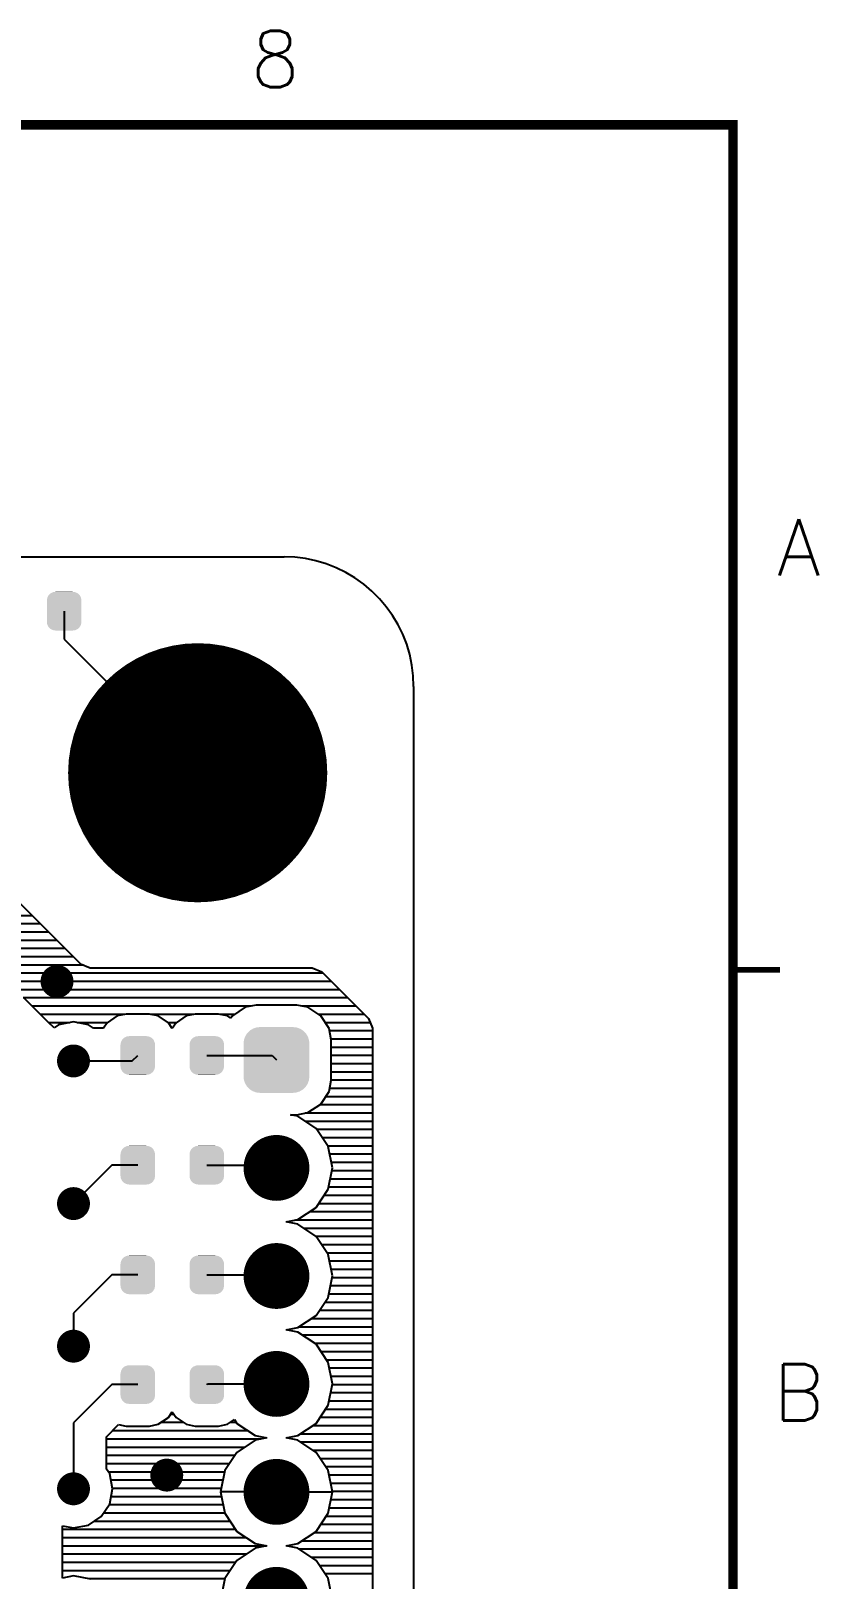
# Model space of a CAD drawing. Extents: x 295 to 953, y 10 to 290.
# Drawn here: x 844.6 to 886.5, y 207.6 to 290 of the extents above; entities that cross this region are included whole.
import ezdxf
from ezdxf.enums import TextEntityAlignment as Align

# ---------------------------------------------------------------- set-up
doc = ezdxf.new("R2010")
doc.units = 0
doc.header["$LTSCALE"] = 5
doc.header["$MEASUREMENT"] = 0
doc.layers.get('0').update_dxf_attribs({"linetype": 'CONTINUOUS', "lineweight": 25})
for name, color, linetype in [('DV-PEI-A6_BOT', 7, 'CONTINUOUS'), ('문자', 4, 'CONTINUOUS'), ('테두리', 3, 'CONTINUOUS')]:
    doc.layers.add(name, color=color, linetype=linetype)
doc.styles.get("Standard").update_dxf_attribs({"font": 'simplex.shx'})

# ---------------------------------------------------------------- blocks, each defined once
blk = doc.blocks.new('C')
at = {"layer": '테두리'}
blk.add_line((405, 285), (405, 15), dxfattribs=at)
for points, const_width in [([(15, 285), (15, 15), (405, 15), (405, 285), (15, 285)], 0.5), ([(407.5, 240), (405, 240)], 0.3)]:
    blk.add_lwpolyline(points, dxfattribs=dict(at, const_width=const_width))
at = {"layer": '문자'}
for s, p in [('8', (380.625, 288.5)), ('A', (408.5, 262.5)), ('B', (408.5, 217.5))]:
    blk.add_text(s, height=3, dxfattribs=at).set_placement(p, align=Align.MIDDLE)

msp = doc.modelspace()

# ---------------------------------------------------------------- linework, layer by layer
for points, const_width in [([(856.927, 250.497, -1), (850.027, 250.497, -1)], 6.899), ([(846.426, 239.385, -1), (845.549, 239.385, -1)], 0.876), ([(847.302, 235.15, -1), (846.426, 235.15, -1)], 0.876), ([(858.548, 229.454, -1), (856.795, 229.454, -1)], 1.753), ([(847.302, 227.555, -1), (846.426, 227.555, -1)], 0.876), ([(858.548, 223.699, -1), (856.795, 223.699, -1)], 1.753), ([(847.302, 219.961, -1), (846.426, 219.961, -1)], 0.876), ([(858.548, 217.951, -1), (856.795, 217.951, -1)], 1.753), ([(852.268, 213.096, -1), (851.391, 213.096, -1)], 0.876), ([(858.548, 212.202, -1), (856.795, 212.202, -1)], 1.753), ([(847.302, 212.366, -1), (846.426, 212.366, -1)], 0.876), ([(858.548, 206.454, -1), (856.795, 206.454, -1)], 1.753)]:
    msp.add_lwpolyline(points, format="xyb", close=True, dxfattribs=dict(const_width=const_width))
for points in [[(847.287, 259.677), (847.268, 259.806), (845.447, 259.677), (845.469, 259.806)], [(847.268, 259.806), (847.26, 259.821), (845.469, 259.806), (845.471, 259.821)], [(847.26, 259.821), (847.204, 259.937), (845.471, 259.821), (845.533, 259.937)], [(847.204, 259.937), (847.191, 259.95), (845.533, 259.937), (845.54, 259.95)], [(847.191, 259.95), (847.102, 260.042), (845.54, 259.95), (845.635, 260.042)], [(847.102, 260.042), (847.084, 260.051), (845.635, 260.042), (845.645, 260.051)], [(847.084, 260.051), (846.973, 260.109), (845.645, 260.051), (845.767, 260.109)], [(846.973, 260.109), (846.943, 260.114), (845.767, 260.109), (845.777, 260.114)], [(846.943, 260.114), (846.829, 260.132), (845.777, 260.114), (845.906, 260.132)], [(846.829, 260.132), (846.829, 260.136), (845.906, 260.132), (845.906, 260.136)], [(847.287, 259.675), (847.287, 259.677), (845.447, 259.675), (845.447, 259.677)], [(847.287, 258.529), (847.287, 259.675), (845.447, 258.529), (845.447, 259.675)], [(847.287, 258.527), (847.287, 258.529), (845.447, 258.527), (845.447, 258.529)], [(847.265, 258.398), (847.287, 258.527), (845.467, 258.398), (845.447, 258.527)], [(847.263, 258.383), (847.265, 258.398), (845.474, 258.383), (845.467, 258.398)], [(847.201, 258.267), (847.263, 258.383), (845.53, 258.267), (845.474, 258.383)], [(847.194, 258.254), (847.201, 258.267), (845.543, 258.254), (845.53, 258.267)], [(847.099, 258.162), (847.194, 258.254), (845.632, 258.162), (845.543, 258.254)], [(847.089, 258.153), (847.099, 258.162), (845.65, 258.153), (845.632, 258.162)], [(846.967, 258.095), (847.089, 258.153), (845.762, 258.095), (845.65, 258.153)], [(846.957, 258.09), (846.967, 258.095), (845.792, 258.09), (845.762, 258.095)], [(846.829, 258.072), (846.957, 258.09), (845.906, 258.072), (845.792, 258.09)], [(846.829, 258.068), (846.829, 258.072), (845.906, 258.068), (845.906, 258.072)], [(859.328, 236.469), (859.247, 236.607), (856.011, 236.469), (856.1, 236.607)], [(859.247, 236.607), (859.217, 236.639), (856.1, 236.607), (856.121, 236.639)], [(859.217, 236.639), (859.108, 236.753), (856.121, 236.639), (856.241, 236.753)], [(859.108, 236.753), (859.069, 236.778), (856.241, 236.753), (856.267, 236.778)], [(859.069, 236.778), (858.938, 236.863), (856.267, 236.778), (856.412, 236.863)], [(858.938, 236.863), (858.89, 236.88), (856.412, 236.863), (856.441, 236.88)], [(858.89, 236.88), (858.748, 236.932), (856.441, 236.88), (856.607, 236.932)], [(858.748, 236.932), (858.676, 236.94), (856.607, 236.932), (856.634, 236.94)], [(858.676, 236.94), (858.548, 236.955), (856.634, 236.94), (856.795, 236.955)], [(851.207, 236.017), (851.188, 236.146), (849.367, 236.017), (849.389, 236.146)], [(851.207, 236.014), (851.207, 236.017), (849.367, 236.014), (849.367, 236.017)], [(851.207, 234.869), (851.207, 236.014), (849.367, 234.869), (849.367, 236.014)], [(851.188, 236.146), (851.18, 236.161), (849.389, 236.146), (849.391, 236.161)], [(851.18, 236.161), (851.124, 236.277), (849.391, 236.161), (849.453, 236.277)], [(851.124, 236.277), (851.111, 236.29), (849.453, 236.277), (849.46, 236.29)], [(851.111, 236.29), (851.022, 236.382), (849.46, 236.29), (849.555, 236.382)], [(851.022, 236.382), (851.004, 236.391), (849.555, 236.382), (849.565, 236.391)], [(851.004, 236.391), (850.893, 236.449), (849.565, 236.391), (849.687, 236.449)], [(850.893, 236.449), (850.863, 236.454), (849.687, 236.449), (849.697, 236.454)], [(850.863, 236.454), (850.749, 236.472), (849.697, 236.454), (849.826, 236.472)], [(850.749, 236.472), (850.749, 236.476), (849.826, 236.472), (849.826, 236.476)], [(854.882, 236.017), (854.862, 236.146), (853.042, 236.017), (853.063, 236.146)], [(854.882, 236.014), (854.882, 236.017), (853.042, 236.014), (853.042, 236.017)], [(854.882, 234.869), (854.882, 236.014), (853.042, 234.869), (853.042, 236.014)], [(854.862, 236.146), (854.855, 236.161), (853.063, 236.146), (853.066, 236.161)], [(854.855, 236.161), (854.799, 236.277), (853.066, 236.161), (853.127, 236.277)], [(854.799, 236.277), (854.786, 236.29), (853.127, 236.277), (853.134, 236.29)], [(854.786, 236.29), (854.697, 236.382), (853.134, 236.29), (853.23, 236.382)], [(854.697, 236.382), (854.679, 236.391), (853.23, 236.382), (853.24, 236.391)], [(854.679, 236.391), (854.567, 236.449), (853.24, 236.391), (853.362, 236.449)], [(854.567, 236.449), (854.537, 236.454), (853.362, 236.449), (853.372, 236.454)], [(854.537, 236.454), (854.423, 236.472), (853.372, 236.454), (853.5, 236.472)], [(854.423, 236.472), (854.423, 236.476), (853.5, 236.472), (853.5, 236.476)], [(859.424, 236.079), (859.409, 236.239), (855.919, 236.079), (855.937, 236.239)], [(859.424, 234.326), (859.424, 236.079), (855.919, 234.326), (855.919, 236.079)], [(859.409, 236.239), (859.397, 236.279), (855.937, 236.239), (855.942, 236.279)], [(859.397, 236.279), (859.349, 236.432), (855.942, 236.279), (855.997, 236.432)], [(859.349, 236.432), (859.328, 236.469), (855.997, 236.432), (856.011, 236.469)], [(851.207, 234.866), (851.207, 234.869), (849.367, 234.866), (849.367, 234.869)], [(851.185, 234.738), (851.207, 234.866), (849.386, 234.738), (849.367, 234.866)], [(851.183, 234.723), (851.185, 234.738), (849.394, 234.723), (849.386, 234.738)], [(851.121, 234.607), (851.183, 234.723), (849.45, 234.607), (849.394, 234.723)], [(851.114, 234.594), (851.121, 234.607), (849.463, 234.594), (849.45, 234.607)], [(851.019, 234.502), (851.114, 234.594), (849.552, 234.502), (849.463, 234.594)], [(851.009, 234.493), (851.019, 234.502), (849.57, 234.493), (849.552, 234.502)], [(850.887, 234.435), (851.009, 234.493), (849.682, 234.435), (849.57, 234.493)], [(850.877, 234.43), (850.887, 234.435), (849.712, 234.43), (849.682, 234.435)], [(850.749, 234.412), (850.877, 234.43), (849.826, 234.412), (849.712, 234.43)], [(850.749, 234.408), (850.749, 234.412), (849.826, 234.408), (849.826, 234.412)], [(854.882, 234.866), (854.882, 234.869), (853.042, 234.866), (853.042, 234.869)], [(854.86, 234.738), (854.882, 234.866), (853.061, 234.738), (853.042, 234.866)], [(854.857, 234.723), (854.86, 234.738), (853.069, 234.723), (853.061, 234.738)], [(854.796, 234.607), (854.857, 234.723), (853.125, 234.607), (853.069, 234.723)], [(854.789, 234.594), (854.796, 234.607), (853.138, 234.594), (853.125, 234.607)], [(854.693, 234.502), (854.789, 234.594), (853.227, 234.502), (853.138, 234.594)], [(854.684, 234.493), (854.693, 234.502), (853.245, 234.493), (853.227, 234.502)], [(854.562, 234.435), (854.684, 234.493), (853.356, 234.435), (853.245, 234.493)], [(854.552, 234.43), (854.562, 234.435), (853.386, 234.43), (853.356, 234.435)], [(854.423, 234.412), (854.552, 234.43), (853.5, 234.412), (853.386, 234.43)], [(854.423, 234.408), (854.423, 234.412), (853.5, 234.408), (853.5, 234.412)], [(859.405, 234.165), (859.424, 234.326), (855.934, 234.165), (855.919, 234.326)], [(859.401, 234.125), (859.405, 234.165), (855.946, 234.125), (855.934, 234.165)], [(859.345, 233.972), (859.401, 234.125), (855.993, 233.972), (855.946, 234.125)], [(859.332, 233.935), (859.345, 233.972), (856.015, 233.935), (855.993, 233.972)], [(859.243, 233.798), (859.332, 233.935), (856.096, 233.798), (856.015, 233.935)], [(859.222, 233.766), (859.243, 233.798), (856.126, 233.766), (856.096, 233.798)], [(859.102, 233.652), (859.222, 233.766), (856.235, 233.652), (856.126, 233.766)], [(859.076, 233.627), (859.102, 233.652), (856.274, 233.627), (856.235, 233.652)], [(858.931, 233.542), (859.076, 233.627), (856.404, 233.542), (856.274, 233.627)], [(858.901, 233.524), (858.931, 233.542), (856.453, 233.524), (856.404, 233.542)], [(858.736, 233.473), (858.901, 233.524), (856.594, 233.473), (856.453, 233.524)], [(858.708, 233.465), (858.736, 233.473), (856.667, 233.465), (856.594, 233.473)], [(858.548, 233.45), (858.708, 233.465), (856.795, 233.45), (856.667, 233.465)], [(851.207, 230.175), (851.188, 230.304), (849.367, 230.175), (849.389, 230.304)], [(851.207, 230.172), (851.207, 230.175), (849.367, 230.172), (849.367, 230.175)], [(851.207, 229.027), (851.207, 230.172), (849.367, 229.027), (849.367, 230.172)], [(851.188, 230.304), (851.18, 230.319), (849.389, 230.304), (849.391, 230.319)], [(851.18, 230.319), (851.124, 230.435), (849.391, 230.319), (849.453, 230.435)], [(851.124, 230.435), (851.111, 230.448), (849.453, 230.435), (849.46, 230.448)], [(851.111, 230.448), (851.022, 230.54), (849.46, 230.448), (849.555, 230.54)], [(851.022, 230.54), (851.004, 230.549), (849.555, 230.54), (849.565, 230.549)], [(851.004, 230.549), (850.893, 230.607), (849.565, 230.549), (849.687, 230.607)], [(850.893, 230.607), (850.863, 230.612), (849.687, 230.607), (849.697, 230.612)], [(850.863, 230.612), (850.749, 230.63), (849.697, 230.612), (849.826, 230.63)], [(850.749, 230.63), (850.749, 230.634), (849.826, 230.63), (849.826, 230.634)], [(854.882, 230.175), (854.862, 230.304), (853.042, 230.175), (853.063, 230.304)], [(854.882, 230.172), (854.882, 230.175), (853.042, 230.172), (853.042, 230.175)], [(854.882, 229.027), (854.882, 230.172), (853.042, 229.027), (853.042, 230.172)], [(854.862, 230.304), (854.855, 230.319), (853.063, 230.304), (853.066, 230.319)], [(854.855, 230.319), (854.799, 230.435), (853.066, 230.319), (853.127, 230.435)], [(854.799, 230.435), (854.786, 230.448), (853.127, 230.435), (853.134, 230.448)], [(854.786, 230.448), (854.697, 230.54), (853.134, 230.448), (853.23, 230.54)], [(854.697, 230.54), (854.679, 230.549), (853.23, 230.54), (853.24, 230.549)], [(854.679, 230.549), (854.567, 230.607), (853.24, 230.549), (853.362, 230.607)], [(854.567, 230.607), (854.537, 230.612), (853.362, 230.607), (853.372, 230.612)], [(854.537, 230.612), (854.423, 230.63), (853.372, 230.612), (853.5, 230.63)], [(854.423, 230.63), (854.423, 230.634), (853.5, 230.63), (853.5, 230.634)], [(851.207, 229.024), (851.207, 229.027), (849.367, 229.024), (849.367, 229.027)], [(851.185, 228.896), (851.207, 229.024), (849.386, 228.896), (849.367, 229.024)], [(851.183, 228.881), (851.185, 228.896), (849.394, 228.881), (849.386, 228.896)], [(851.121, 228.765), (851.183, 228.881), (849.45, 228.765), (849.394, 228.881)], [(851.114, 228.752), (851.121, 228.765), (849.463, 228.752), (849.45, 228.765)], [(851.019, 228.66), (851.114, 228.752), (849.552, 228.66), (849.463, 228.752)], [(851.009, 228.651), (851.019, 228.66), (849.57, 228.651), (849.552, 228.66)], [(850.887, 228.593), (851.009, 228.651), (849.682, 228.593), (849.57, 228.651)], [(850.877, 228.588), (850.887, 228.593), (849.712, 228.588), (849.682, 228.593)], [(850.749, 228.57), (850.877, 228.588), (849.826, 228.57), (849.712, 228.588)], [(850.749, 228.566), (850.749, 228.57), (849.826, 228.566), (849.826, 228.57)], [(854.882, 229.024), (854.882, 229.027), (853.042, 229.024), (853.042, 229.027)], [(854.86, 228.896), (854.882, 229.024), (853.061, 228.896), (853.042, 229.024)], [(854.857, 228.881), (854.86, 228.896), (853.069, 228.881), (853.061, 228.896)], [(854.796, 228.765), (854.857, 228.881), (853.125, 228.765), (853.069, 228.881)], [(854.789, 228.752), (854.796, 228.765), (853.138, 228.752), (853.125, 228.765)], [(854.693, 228.66), (854.789, 228.752), (853.227, 228.66), (853.138, 228.752)], [(854.684, 228.651), (854.693, 228.66), (853.245, 228.651), (853.227, 228.66)], [(854.562, 228.593), (854.684, 228.651), (853.356, 228.593), (853.245, 228.651)], [(854.552, 228.588), (854.562, 228.593), (853.386, 228.588), (853.356, 228.593)], [(854.423, 228.57), (854.552, 228.588), (853.5, 228.57), (853.386, 228.588)], [(854.423, 228.566), (854.423, 228.57), (853.5, 228.566), (853.5, 228.57)], [(851.207, 224.333), (851.188, 224.462), (849.367, 224.333), (849.389, 224.462)], [(851.207, 224.33), (851.207, 224.333), (849.367, 224.33), (849.367, 224.333)], [(851.207, 223.185), (851.207, 224.33), (849.367, 223.185), (849.367, 224.33)], [(851.188, 224.462), (851.18, 224.477), (849.389, 224.462), (849.391, 224.477)], [(851.18, 224.477), (851.124, 224.593), (849.391, 224.477), (849.453, 224.593)], [(851.124, 224.593), (851.111, 224.606), (849.453, 224.593), (849.46, 224.606)], [(851.111, 224.606), (851.022, 224.698), (849.46, 224.606), (849.555, 224.698)], [(851.022, 224.698), (851.004, 224.707), (849.555, 224.698), (849.565, 224.707)], [(851.004, 224.707), (850.893, 224.765), (849.565, 224.707), (849.687, 224.765)], [(850.893, 224.765), (850.863, 224.77), (849.687, 224.765), (849.697, 224.77)], [(850.863, 224.77), (850.749, 224.788), (849.697, 224.77), (849.826, 224.788)], [(850.749, 224.788), (850.749, 224.792), (849.826, 224.788), (849.826, 224.792)], [(854.882, 224.333), (854.862, 224.462), (853.042, 224.333), (853.063, 224.462)], [(854.882, 224.33), (854.882, 224.333), (853.042, 224.33), (853.042, 224.333)], [(854.882, 223.185), (854.882, 224.33), (853.042, 223.185), (853.042, 224.33)], [(854.862, 224.462), (854.855, 224.477), (853.063, 224.462), (853.066, 224.477)], [(854.855, 224.477), (854.799, 224.593), (853.066, 224.477), (853.127, 224.593)], [(854.799, 224.593), (854.786, 224.606), (853.127, 224.593), (853.134, 224.606)], [(854.786, 224.606), (854.697, 224.698), (853.134, 224.606), (853.23, 224.698)], [(854.697, 224.698), (854.679, 224.707), (853.23, 224.698), (853.24, 224.707)], [(854.679, 224.707), (854.567, 224.765), (853.24, 224.707), (853.362, 224.765)], [(854.567, 224.765), (854.537, 224.77), (853.362, 224.765), (853.372, 224.77)], [(854.537, 224.77), (854.423, 224.788), (853.372, 224.77), (853.5, 224.788)], [(854.423, 224.788), (854.423, 224.792), (853.5, 224.788), (853.5, 224.792)], [(851.207, 223.182), (851.207, 223.185), (849.367, 223.182), (849.367, 223.185)], [(851.185, 223.054), (851.207, 223.182), (849.386, 223.054), (849.367, 223.182)], [(851.183, 223.039), (851.185, 223.054), (849.394, 223.039), (849.386, 223.054)], [(851.121, 222.923), (851.183, 223.039), (849.45, 222.923), (849.394, 223.039)], [(851.114, 222.91), (851.121, 222.923), (849.463, 222.91), (849.45, 222.923)], [(851.019, 222.818), (851.114, 222.91), (849.552, 222.818), (849.463, 222.91)], [(851.009, 222.809), (851.019, 222.818), (849.57, 222.809), (849.552, 222.818)], [(850.887, 222.751), (851.009, 222.809), (849.682, 222.751), (849.57, 222.809)], [(850.877, 222.746), (850.887, 222.751), (849.712, 222.746), (849.682, 222.751)], [(850.749, 222.728), (850.877, 222.746), (849.826, 222.728), (849.712, 222.746)], [(850.749, 222.724), (850.749, 222.728), (849.826, 222.724), (849.826, 222.728)], [(854.882, 223.182), (854.882, 223.185), (853.042, 223.182), (853.042, 223.185)], [(854.86, 223.054), (854.882, 223.182), (853.061, 223.054), (853.042, 223.182)], [(854.857, 223.039), (854.86, 223.054), (853.069, 223.039), (853.061, 223.054)], [(854.796, 222.923), (854.857, 223.039), (853.125, 222.923), (853.069, 223.039)], [(854.789, 222.91), (854.796, 222.923), (853.138, 222.91), (853.125, 222.923)], [(854.693, 222.818), (854.789, 222.91), (853.227, 222.818), (853.138, 222.91)], [(854.684, 222.809), (854.693, 222.818), (853.245, 222.809), (853.227, 222.818)], [(854.562, 222.751), (854.684, 222.809), (853.356, 222.751), (853.245, 222.809)], [(854.552, 222.746), (854.562, 222.751), (853.386, 222.746), (853.356, 222.751)], [(854.423, 222.728), (854.552, 222.746), (853.5, 222.728), (853.386, 222.746)], [(854.423, 222.724), (854.423, 222.728), (853.5, 222.724), (853.5, 222.728)], [(851.207, 218.491), (851.188, 218.62), (849.367, 218.491), (849.389, 218.62)], [(851.207, 218.488), (851.207, 218.491), (849.367, 218.488), (849.367, 218.491)], [(851.207, 217.343), (851.207, 218.488), (849.367, 217.343), (849.367, 218.488)], [(851.188, 218.62), (851.18, 218.635), (849.389, 218.62), (849.391, 218.635)], [(851.18, 218.635), (851.124, 218.751), (849.391, 218.635), (849.453, 218.751)], [(851.124, 218.751), (851.111, 218.764), (849.453, 218.751), (849.46, 218.764)], [(851.111, 218.764), (851.022, 218.856), (849.46, 218.764), (849.555, 218.856)], [(851.022, 218.856), (851.004, 218.865), (849.555, 218.856), (849.565, 218.865)], [(851.004, 218.865), (850.893, 218.923), (849.565, 218.865), (849.687, 218.923)], [(850.893, 218.923), (850.863, 218.928), (849.687, 218.923), (849.697, 218.928)], [(850.863, 218.928), (850.749, 218.946), (849.697, 218.928), (849.826, 218.946)], [(850.749, 218.946), (850.749, 218.95), (849.826, 218.946), (849.826, 218.95)], [(854.882, 218.491), (854.862, 218.62), (853.042, 218.491), (853.063, 218.62)], [(854.882, 218.488), (854.882, 218.491), (853.042, 218.488), (853.042, 218.491)], [(854.882, 217.343), (854.882, 218.488), (853.042, 217.343), (853.042, 218.488)], [(854.862, 218.62), (854.855, 218.635), (853.063, 218.62), (853.066, 218.635)], [(854.855, 218.635), (854.799, 218.751), (853.066, 218.635), (853.127, 218.751)], [(854.799, 218.751), (854.786, 218.764), (853.127, 218.751), (853.134, 218.764)], [(854.786, 218.764), (854.697, 218.856), (853.134, 218.764), (853.23, 218.856)], [(854.697, 218.856), (854.679, 218.865), (853.23, 218.856), (853.24, 218.865)], [(854.679, 218.865), (854.567, 218.923), (853.24, 218.865), (853.362, 218.923)], [(854.567, 218.923), (854.537, 218.928), (853.362, 218.923), (853.372, 218.928)], [(854.537, 218.928), (854.423, 218.946), (853.372, 218.928), (853.5, 218.946)], [(854.423, 218.946), (854.423, 218.95), (853.5, 218.946), (853.5, 218.95)], [(851.207, 217.34), (851.207, 217.343), (849.367, 217.34), (849.367, 217.343)], [(851.185, 217.212), (851.207, 217.34), (849.386, 217.212), (849.367, 217.34)], [(851.183, 217.197), (851.185, 217.212), (849.394, 217.197), (849.386, 217.212)], [(851.121, 217.081), (851.183, 217.197), (849.45, 217.081), (849.394, 217.197)], [(851.114, 217.068), (851.121, 217.081), (849.463, 217.068), (849.45, 217.081)], [(851.019, 216.976), (851.114, 217.068), (849.552, 216.976), (849.463, 217.068)], [(851.009, 216.967), (851.019, 216.976), (849.57, 216.967), (849.552, 216.976)], [(850.887, 216.909), (851.009, 216.967), (849.682, 216.909), (849.57, 216.967)], [(850.877, 216.904), (850.887, 216.909), (849.712, 216.904), (849.682, 216.909)], [(850.749, 216.886), (850.877, 216.904), (849.826, 216.886), (849.712, 216.904)], [(850.749, 216.882), (850.749, 216.886), (849.826, 216.882), (849.826, 216.886)], [(854.882, 217.34), (854.882, 217.343), (853.042, 217.34), (853.042, 217.343)], [(854.86, 217.212), (854.882, 217.34), (853.061, 217.212), (853.042, 217.34)], [(854.857, 217.197), (854.86, 217.212), (853.069, 217.197), (853.061, 217.212)], [(854.796, 217.081), (854.857, 217.197), (853.125, 217.081), (853.069, 217.197)], [(854.789, 217.068), (854.796, 217.081), (853.138, 217.068), (853.125, 217.081)], [(854.693, 216.976), (854.789, 217.068), (853.227, 216.976), (853.138, 217.068)], [(854.684, 216.967), (854.693, 216.976), (853.245, 216.967), (853.227, 216.976)], [(854.562, 216.909), (854.684, 216.967), (853.356, 216.909), (853.245, 216.967)], [(854.552, 216.904), (854.562, 216.909), (853.386, 216.904), (853.356, 216.909)], [(854.423, 216.886), (854.552, 216.904), (853.5, 216.886), (853.386, 216.904)], [(854.423, 216.882), (854.423, 216.886), (853.5, 216.882), (853.5, 216.886)]]:
    msp.add_solid(points)
at = {"layer": 'DV-PEI-A6_BOT'}
for p, q in [((515.377, 262), (858.075, 262)), ((858.647, 261.976), (858.075, 262)), ((859.214, 261.9), (858.647, 261.976)), ((859.769, 261.783), (859.214, 261.9)), ((860.318, 261.626), (859.769, 261.783)), ((860.849, 261.415), (860.318, 261.626)), ((861.364, 261.164), (860.849, 261.415)), ((861.848, 260.872), (861.364, 261.164)), ((862.316, 260.545), (861.848, 260.872)), ((862.748, 260.171), (862.316, 260.545)), ((863.151, 259.768), (862.748, 260.171)), ((863.519, 259.336), (863.151, 259.768)), ((846.367, 259.102), (846.367, 257.606)), ((863.852, 258.868), (863.519, 259.336)), ((864.144, 258.383), (863.852, 258.868)), ((864.396, 257.869), (864.144, 258.383)), ((846.367, 257.606), (853.477, 250.497)), ((864.606, 257.338), (864.396, 257.869)), ((864.764, 256.789), (864.606, 257.338)), ((864.88, 256.234), (864.764, 256.789)), ((864.951, 255.667), (864.88, 256.234)), ((864.974, 255.094), (864.951, 255.667)), ((864.974, 255.094), (864.974, 84.899)), ((844.013, 243.551), (847.238, 240.326)), ((844.673, 242.885), (831.382, 242.885)), ((845.111, 242.446), (831.382, 242.446)), ((845.549, 242.008), (831.382, 242.008)), ((845.987, 241.57), (831.382, 241.57)), ((846.426, 241.132), (831.382, 241.132)), ((846.864, 240.694), (831.382, 240.694)), ((847.401, 240.256), (831.382, 240.256)), ((847.238, 240.326), (847.752, 240.115)), ((847.752, 240.115), (859.564, 240.115)), ((859.564, 240.115), (860.078, 239.899)), ((860.078, 239.899), (862.573, 237.405)), ((860.16, 239.818), (831.382, 239.818)), ((860.598, 239.379), (831.382, 239.379)), ((861.036, 238.941), (843.458, 238.941)), ((861.475, 238.503), (844.188, 238.503)), ((844.761, 237.977), (844.264, 238.474)), ((856.322, 238.065), (844.673, 238.065)), ((845.52, 237.218), (844.761, 237.977)), ((849.598, 237.627), (845.111, 237.627)), ((849.189, 237.545), (848.651, 237.189)), ((849.662, 237.644), (849.189, 237.545)), ((850.906, 237.644), (849.662, 237.644)), ((851.38, 237.545), (850.906, 237.644)), ((853.278, 237.627), (850.971, 237.627)), ((851.917, 237.189), (851.38, 237.545)), ((852.869, 237.545), (852.332, 237.189)), ((853.342, 237.644), (852.869, 237.545)), ((854.587, 237.644), (853.342, 237.644)), ((855.06, 237.545), (854.587, 237.644)), ((855.44, 237.627), (854.651, 237.627)), ((855.241, 237.428), (855.06, 237.545)), ((855.323, 237.551), (855.241, 237.428)), ((856.001, 238.007), (855.323, 237.551)), ((856.596, 238.123), (856.001, 238.007)), ((858.752, 238.123), (856.596, 238.123)), ((859.348, 238.007), (858.752, 238.123)), ((861.913, 238.065), (859.027, 238.065)), ((860.026, 237.551), (859.348, 238.007)), ((862.351, 237.627), (859.909, 237.627)), ((860.476, 236.879), (860.026, 237.551)), ((845.83, 236.914), (845.52, 237.218)), ((846.665, 237.189), (845.549, 237.189)), ((846.069, 237.072), (845.83, 236.914)), ((846.864, 237.23), (846.069, 237.072)), ((847.664, 237.072), (846.864, 237.23)), ((848.657, 237.189), (847.068, 237.189)), ((847.921, 236.902), (847.664, 237.072)), ((848.459, 236.902), (847.921, 236.902)), ((848.651, 237.189), (848.459, 236.902)), ((852.338, 237.189), (851.911, 237.189)), ((852.122, 236.879), (851.917, 237.189)), ((852.332, 237.189), (852.122, 236.879)), ((862.66, 237.189), (860.265, 237.189)), ((860.592, 236.277), (860.476, 236.879)), ((862.789, 236.751), (860.499, 236.751)), ((862.573, 237.405), (862.789, 236.891)), ((862.789, 236.891), (862.783, 221.129)), ((862.789, 236.312), (860.587, 236.312)), ((860.592, 234.122), (860.592, 236.277)), ((862.789, 235.874), (860.592, 235.874)), ((846.864, 235.15), (849.995, 235.15)), ((849.995, 235.15), (850.287, 235.442)), ((853.962, 235.442), (857.438, 235.442)), ((857.438, 235.442), (857.671, 235.202)), ((862.789, 235.436), (860.592, 235.436)), ((862.789, 234.998), (860.592, 234.998)), ((862.789, 234.56), (860.592, 234.56)), ((860.026, 232.854), (860.476, 233.526)), ((860.476, 233.526), (860.592, 234.122)), ((862.789, 233.683), (860.511, 233.683)), ((862.789, 234.122), (860.592, 234.122)), ((859.348, 232.398), (860.026, 232.854)), ((862.789, 232.807), (859.961, 232.807)), ((862.789, 233.245), (860.289, 233.245)), ((858.816, 232.205), (858.425, 232.281)), ((858.425, 232.281), (858.752, 232.281)), ((858.752, 232.281), (859.348, 232.398)), ((859.78, 231.557), (858.816, 232.205)), ((862.789, 232.369), (859.208, 232.369)), ((862.789, 231.931), (859.22, 231.931)), ((860.423, 230.593), (859.78, 231.557)), ((862.789, 231.493), (859.821, 231.493)), ((862.789, 231.055), (860.113, 231.055)), ((862.789, 230.616), (860.405, 230.616)), ((860.651, 229.454), (860.423, 230.593)), ((862.789, 230.178), (860.505, 230.178)), ((848.908, 229.6), (846.864, 227.555)), ((850.287, 229.6), (848.908, 229.6)), ((853.962, 229.6), (857.531, 229.6)), ((857.531, 229.6), (857.671, 229.454)), ((860.423, 228.315), (860.651, 229.454)), ((862.789, 229.74), (860.592, 229.74)), ((862.789, 229.302), (860.622, 229.302)), ((862.789, 228.426), (860.446, 228.426)), ((862.789, 228.864), (860.534, 228.864)), ((859.78, 227.345), (860.423, 228.315)), ((862.789, 227.549), (859.921, 227.549)), ((862.789, 227.988), (860.213, 227.988)), ((858.816, 226.702), (859.78, 227.345)), ((862.789, 227.111), (859.43, 227.111)), ((858.191, 226.58), (858.816, 226.702)), ((858.816, 226.451), (858.191, 226.58)), ((862.789, 226.673), (858.688, 226.673)), ((859.78, 225.808), (858.816, 226.451)), ((862.789, 226.235), (859.138, 226.235)), ((860.423, 224.845), (859.78, 225.808)), ((862.789, 225.797), (859.786, 225.797)), ((862.789, 225.359), (860.078, 225.359)), ((862.789, 224.92), (860.37, 224.92)), ((860.651, 223.699), (860.423, 224.845)), ((862.789, 224.482), (860.499, 224.482)), ((848.908, 223.758), (846.864, 221.713)), ((850.287, 223.758), (848.908, 223.758)), ((853.962, 223.758), (857.619, 223.758)), ((857.619, 223.758), (857.671, 223.699)), ((860.423, 222.56), (860.651, 223.699)), ((862.789, 224.044), (860.587, 224.044)), ((862.789, 223.606), (860.633, 223.606)), ((862.789, 222.73), (860.458, 222.73)), ((862.789, 223.168), (860.546, 223.168)), ((859.78, 221.596), (860.423, 222.56)), ((862.789, 221.853), (859.956, 221.853)), ((862.789, 222.292), (860.248, 222.292)), ((846.864, 221.713), (846.864, 219.961)), ((858.191, 220.825), (858.816, 220.948)), ((858.816, 220.948), (859.78, 221.596)), ((862.783, 220.977), (858.857, 220.977)), ((862.789, 221.415), (859.512, 221.415)), ((862.783, 221.129), (862.783, 179.505)), ((858.816, 220.703), (858.191, 220.825)), ((859.78, 220.06), (858.816, 220.703)), ((862.783, 220.539), (859.056, 220.539)), ((862.783, 220.101), (859.71, 220.101)), ((860.423, 219.09), (859.78, 220.06)), ((862.783, 219.663), (860.043, 219.663)), ((862.783, 219.225), (860.335, 219.225)), ((860.651, 217.951), (860.423, 219.09)), ((862.783, 218.786), (860.487, 218.786)), ((848.908, 217.916), (846.864, 215.871)), ((850.287, 217.916), (848.908, 217.916)), ((853.962, 217.916), (854.003, 217.951)), ((854.003, 217.951), (857.671, 217.951)), ((860.423, 216.812), (860.651, 217.951)), ((862.783, 218.348), (860.575, 218.348)), ((862.783, 217.91), (860.645, 217.91)), ((862.783, 217.034), (860.47, 217.034)), ((862.783, 217.472), (860.557, 217.472)), ((851.38, 215.807), (851.917, 216.163)), ((851.917, 216.163), (852.122, 216.473)), ((852.221, 216.327), (852.028, 216.327)), ((852.122, 216.473), (852.332, 216.163)), ((852.332, 216.163), (852.869, 215.807)), ((855.06, 215.807), (855.434, 216.052)), ((855.434, 216.052), (855.568, 215.848)), ((859.78, 215.848), (860.423, 216.812)), ((862.783, 216.157), (859.991, 216.157)), ((862.783, 216.596), (860.283, 216.596)), ((846.864, 215.871), (846.864, 212.366)), ((848.616, 215.141), (849.265, 215.789)), ((856.158, 215.451), (848.932, 215.451)), ((849.265, 215.789), (849.662, 215.708)), ((849.662, 215.708), (850.906, 215.708)), ((850.906, 215.708), (851.38, 215.807)), ((852.741, 215.889), (851.508, 215.889)), ((852.869, 215.807), (853.342, 215.708)), ((853.342, 215.708), (854.587, 215.708)), ((854.587, 215.708), (855.06, 215.807)), ((855.539, 215.889), (855.189, 215.889)), ((855.568, 215.848), (856.532, 215.199)), ((856.532, 215.199), (857.157, 215.077)), ((858.191, 215.077), (858.816, 215.199)), ((858.816, 215.199), (859.78, 215.848)), ((862.783, 215.281), (858.939, 215.281)), ((862.783, 215.719), (859.593, 215.719)), ((848.616, 213.418), (848.616, 215.141)), ((856.842, 215.012), (848.616, 215.012)), ((855.971, 214.574), (848.616, 214.574)), ((856.532, 214.954), (855.568, 214.306)), ((857.157, 215.077), (856.532, 214.954)), ((858.816, 214.954), (858.191, 215.077)), ((859.78, 214.306), (858.816, 214.954)), ((862.783, 214.843), (858.974, 214.843)), ((862.783, 214.405), (859.628, 214.405)), ((855.457, 214.136), (848.616, 214.136)), ((855.165, 213.698), (848.616, 213.698)), ((855.568, 214.306), (854.926, 213.342)), ((860.423, 213.342), (859.78, 214.306)), ((862.783, 213.967), (860.008, 213.967)), ((862.783, 213.529), (860.3, 213.529)), ((848.792, 213.161), (848.616, 213.418)), ((854.908, 213.26), (848.727, 213.26)), ((848.949, 212.366), (848.792, 213.161)), ((854.821, 212.822), (848.862, 212.822)), ((854.926, 213.342), (854.698, 212.202)), ((860.651, 212.202), (860.423, 213.342)), ((862.783, 213.09), (860.476, 213.09)), ((848.792, 211.566), (848.949, 212.366)), ((854.745, 211.945), (848.868, 211.945)), ((854.733, 212.384), (848.949, 212.384)), ((856.637, 212.202), (854.698, 212.202)), ((854.698, 212.202), (854.926, 211.063)), ((858.711, 212.202), (860.651, 212.202)), ((860.423, 211.063), (860.651, 212.202)), ((862.783, 212.652), (860.563, 212.652)), ((862.783, 212.214), (860.651, 212.214)), ((848.342, 210.888), (848.792, 211.566)), ((854.92, 211.069), (848.464, 211.069)), ((854.832, 211.507), (848.757, 211.507)), ((854.926, 211.063), (855.568, 210.093)), ((859.78, 210.093), (860.423, 211.063)), ((862.783, 211.338), (860.481, 211.338)), ((862.783, 211.776), (860.569, 211.776)), ((846.28, 207.616), (846.28, 210.397)), ((846.28, 210.397), (846.864, 210.28)), ((846.864, 210.28), (847.664, 210.438)), ((847.664, 210.438), (848.342, 210.888)), ((855.212, 210.631), (847.956, 210.631)), ((862.783, 210.462), (860.026, 210.462)), ((862.783, 210.9), (860.318, 210.9)), ((855.504, 210.193), (846.28, 210.193)), ((856.077, 209.755), (846.28, 209.755)), ((855.568, 210.093), (856.532, 209.451)), ((856.532, 209.451), (857.157, 209.328)), ((858.191, 209.328), (858.816, 209.451)), ((858.816, 209.451), (859.78, 210.093)), ((862.783, 209.585), (859.021, 209.585)), ((862.783, 210.023), (859.675, 210.023)), ((857.116, 209.316), (846.28, 209.316)), ((856.053, 208.878), (846.28, 208.878)), ((856.532, 209.205), (855.568, 208.557)), ((857.157, 209.328), (856.532, 209.205)), ((858.816, 209.205), (858.191, 209.328)), ((859.78, 208.557), (858.816, 209.205)), ((862.783, 209.147), (858.892, 209.147)), ((862.783, 208.709), (859.553, 208.709)), ((855.492, 208.44), (846.28, 208.44)), ((855.2, 208.002), (846.28, 208.002)), ((855.568, 208.557), (854.926, 207.593)), ((860.423, 207.593), (859.78, 208.557)), ((862.783, 208.271), (859.973, 208.271)), ((862.783, 207.833), (860.265, 207.833)), ((846.864, 207.733), (846.28, 207.616)), ((847.781, 207.552), (846.864, 207.733)), ((854.92, 207.564), (847.717, 207.564)), ((854.926, 207.593), (854.698, 206.454)), ((860.651, 206.454), (860.423, 207.593))]:
    msp.add_line(p, q, dxfattribs=at)

# ---------------------------------------------------------------- block references
msp.add_blockref('C', (476.978, 0))

doc.saveas('drawing.dxf')
